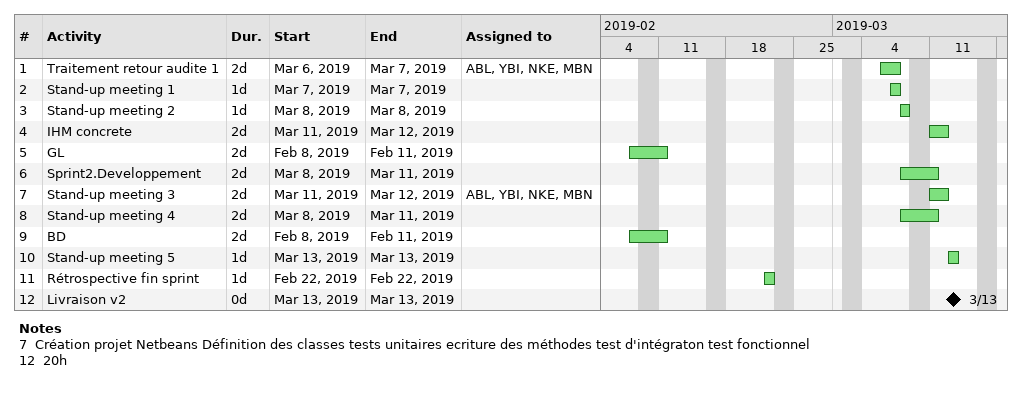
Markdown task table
| ID | Task | Duration | Start | Finish | Resources |
|---|---|---|---|---|---|
| 1 | Traitement retour audite 1 | 2d | 2019-03-06 | 2019-03-07 | ABL, YBI, NKE, MBN |
| 2 | Stand-up meeting 1 | 1d | 2019-03-07 | 2019-03-07 |  |
| 3 | Stand-up meeting 2 | 1d | 2019-03-08 | 2019-03-08 |  |
| 4 | IHM concrete | 2d | 2019-03-11 | 2019-03-12 |  |
| 5 | GL | 2d | 2019-02-08 | 2019-02-11 |  |
| 6 | Sprint2.Developpement | 2d | 2019-03-08 | 2019-03-11 |  |
| 7 | Stand-up meeting 3 | 2d | 2019-03-11 | 2019-03-12 | ABL, YBI, NKE, MBN |
| 8 | Stand-up meeting 4 | 2d | 2019-03-08 | 2019-03-11 |  |
| 9 | BD | 2d | 2019-02-08 | 2019-02-11 |  |
| 10 | Stand-up meeting 5 | 1d | 2019-03-13 | 2019-03-13 |  |
| 11 | Rétrospective fin sprint | 1d | 2019-02-22 | 2019-02-22 |  |
| 12 | Livraison v2 | 0d | 2019-03-13 | 2019-03-13 |  |

Notes
- 7: Création projet Netbeans Définition des classes tests unitaires ecriture des méthodes test d'intégraton test fonctionnel
- 12: 20h
